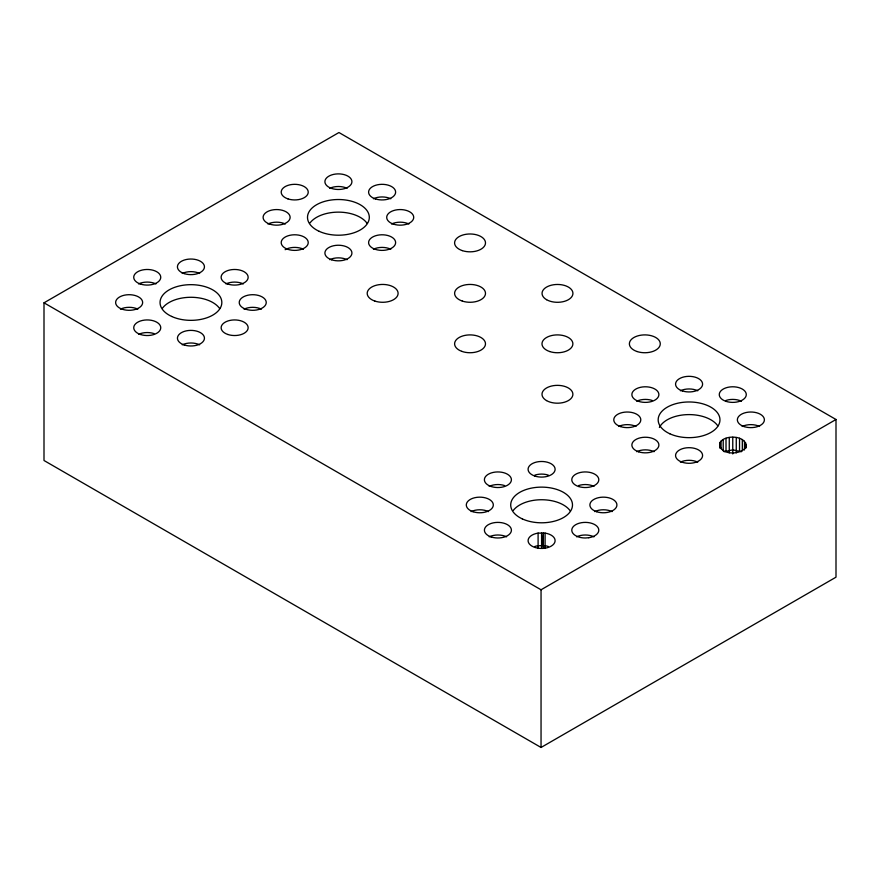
<?xml version="1.0" encoding="UTF-8"?>
<svg xmlns="http://www.w3.org/2000/svg" width="880" height="880" viewBox="0 0 880 880"><rect width="100%" height="100%" fill="white"/><g stroke="black" fill="none" stroke-linecap="round" stroke-linejoin="round"><path stroke-width="1.32" d="M719.708 443.025C718.872 454.586 737.55 455.356 744.48 448.943C751.168 436.062 724.691 433.136 719.708 443.025L719.708 448.074M44 302.819L338.954 132.528L836 419.496L836 577.181L541.046 747.472L44 460.504L44 302.819L541.046 589.787L836 419.496M724.141 451.726L732.765 449.856L741.389 451.726M538.098 533.104L545.094 533.104A13.519 7.81 0 0 1 552.673 545.116A13.519 7.81 0 0 1 530.519 545.116A13.519 7.81 0 0 1 538.098 533.104L538.098 548.449M543.345 545.578L541.596 532.84L541.596 548.185M746.284 445.049L746.284 447.568M745.822 443.025L745.822 448.074M744.48 441.144L744.48 449.977M742.324 439.527L742.324 450.879M739.53 438.284L739.53 450.901M736.263 437.503L736.263 452.859M732.765 437.239L732.765 453.959M729.267 437.503L729.267 452.859M726.011 438.284L726.011 450.901M723.206 439.527L723.206 450.879M721.061 441.144L721.061 448.712M545.094 533.104L545.094 548.449M543.345 532.972L543.345 548.317M541.046 589.787L541.046 747.472M659.384 427.493A30.899 17.842 0 0 1 687.632 414.612A30.899 17.842 0 0 1 717.838 425.92M618.585 426.459A13.519 7.81 0 0 1 635.965 426.459M636.68 401.225A13.519 7.81 0 0 1 652.135 400.444M726.011 400.444A13.519 7.81 0 0 1 741.455 401.225M636.68 451.682A13.519 7.81 0 0 1 654.071 451.682M680.383 390.775A13.519 7.81 0 0 1 697.763 390.775M742.181 426.459A13.519 7.81 0 0 1 759.561 426.459M680.383 462.132A13.519 7.81 0 0 1 697.763 462.132M513.282 510.433A30.899 17.842 0 0 1 542.179 499.741A30.899 17.842 0 0 1 570.361 511.06M576.598 536.822A13.519 7.81 0 0 1 593.978 536.822M471.108 511.599A13.519 7.81 0 0 1 488.488 511.599M489.203 486.365A13.519 7.81 0 0 1 504.658 485.584M578.534 485.584A13.519 7.81 0 0 1 593.978 486.365M489.203 536.822A13.519 7.81 0 0 1 506.594 536.822M594.704 511.599A13.519 7.81 0 0 1 612.084 511.599M534.831 475.134A13.519 7.81 0 0 1 548.35 475.134M534.831 546.491A13.519 7.81 0 0 1 538.098 545.71L545.094 545.71A13.519 7.81 0 0 1 548.35 546.491M162.613 307.978A30.899 17.842 0 0 1 191.51 297.286A30.899 17.842 0 0 1 219.692 308.605M120.439 309.144A13.519 7.81 0 0 1 137.83 309.144M138.545 283.91A13.519 7.81 0 0 1 155.925 283.91M225.94 283.91A13.519 7.81 0 0 1 243.32 283.91M138.545 334.367A13.519 7.81 0 0 1 153.989 333.586M244.035 309.144A13.519 7.81 0 0 1 261.415 309.144M182.237 273.46A13.519 7.81 0 0 1 199.617 273.46M182.237 344.817A13.519 7.81 0 0 1 199.617 344.817M310.09 222.838A30.899 17.842 0 0 1 338.987 212.135A30.899 17.842 0 0 1 367.169 223.465M373.406 249.227A13.519 7.81 0 0 1 390.797 249.227M267.916 224.004A13.519 7.81 0 0 1 285.296 224.004M329.714 188.32A13.519 7.81 0 0 1 347.094 188.32M329.714 259.677A13.519 7.81 0 0 1 347.094 259.677M391.512 224.004A13.519 7.81 0 0 1 408.892 224.004M285.153 249.689A13.519 7.81 0 0 1 303.402 249.227M373.406 198.77A13.519 7.81 0 0 1 390.797 198.77M588.786 537.724L585.288 537.999A13.519 7.81 0 0 1 573.045 526.889A13.519 7.81 0 0 1 595.65 525.173A13.519 7.81 0 0 1 588.786 537.724M549.659 351.527A15.444 8.921 0 0 0 572.88 343.849A15.444 8.921 0 0 0 549.769 336.072A15.444 8.921 0 0 0 549.659 351.527M546.513 400.576A15.444 8.921 0 0 0 572.363 396.583A15.444 8.921 0 0 0 553.432 385.66A15.444 8.921 0 0 0 546.513 400.576M461.78 351.351A15.444 8.921 0 0 0 485.474 344.179A15.444 8.921 0 0 0 462.869 335.918A15.444 8.921 0 0 0 461.78 351.351M462.319 301.081A15.444 8.921 0 0 0 485.496 293.359A15.444 8.921 0 0 0 462.319 285.637A15.444 8.921 0 0 0 462.319 301.081M546.557 299.684A15.444 8.921 0 0 0 572.407 295.691A15.444 8.921 0 0 0 553.487 284.768A15.444 8.921 0 0 0 546.557 299.684M637.054 351.527A15.444 8.921 0 0 0 660.275 343.849A15.444 8.921 0 0 0 637.153 336.072A15.444 8.921 0 0 0 637.054 351.527M638.616 401.346A13.519 7.81 0 0 0 658.889 394.592A13.519 7.81 0 0 0 638.616 387.827A13.519 7.81 0 0 0 638.616 401.346M669.801 433.763A30.899 17.842 0 0 0 719.62 422.477A30.899 17.842 0 0 0 677.787 403.205A30.899 17.842 0 0 0 669.801 433.763M620.521 426.58A13.519 7.81 0 0 0 640.794 419.815A13.519 7.81 0 0 0 620.521 413.061A13.519 7.81 0 0 0 620.521 426.58M638.616 451.803A13.519 7.81 0 0 0 658.889 445.049A13.519 7.81 0 0 0 638.616 438.284A13.519 7.81 0 0 0 638.616 451.803M726.011 401.346A13.519 7.81 0 0 0 746.284 394.592A13.519 7.81 0 0 0 726.011 387.827A13.519 7.81 0 0 0 726.011 401.346M682.308 390.896A13.519 7.81 0 0 0 702.592 384.142A13.519 7.81 0 0 0 682.308 377.377A13.519 7.81 0 0 0 682.308 390.896M744.106 426.58A13.519 7.81 0 0 0 764.39 419.815A13.519 7.81 0 0 0 744.106 413.061A13.519 7.81 0 0 0 744.106 426.58M682.308 462.253A13.519 7.81 0 0 0 702.592 455.499A13.519 7.81 0 0 0 682.308 448.734A13.519 7.81 0 0 0 682.308 462.253M522.324 518.903A30.899 17.842 0 0 0 572.143 507.628A30.899 17.842 0 0 0 530.31 488.356A30.899 17.842 0 0 0 522.324 518.903M491.139 486.497A13.519 7.81 0 0 0 511.412 479.732A13.519 7.81 0 0 0 491.139 472.978A13.519 7.81 0 0 0 491.139 486.497M473.044 511.72A13.519 7.81 0 0 0 493.317 504.966A13.519 7.81 0 0 0 473.044 498.201A13.519 7.81 0 0 0 473.044 511.72M578.534 486.497A13.519 7.81 0 0 0 598.807 479.732A13.519 7.81 0 0 0 578.534 472.978A13.519 7.81 0 0 0 578.534 486.497M491.139 536.943A13.519 7.81 0 0 0 511.412 530.189A13.519 7.81 0 0 0 491.139 523.435A13.519 7.81 0 0 0 491.139 536.943M596.629 511.72A13.519 7.81 0 0 0 616.913 504.966A13.519 7.81 0 0 0 596.629 498.201A13.519 7.81 0 0 0 596.629 511.72M534.831 476.047A13.519 7.81 0 0 0 555.115 469.282A13.519 7.81 0 0 0 534.831 462.528A13.519 7.81 0 0 0 534.831 476.047M140.47 284.042A13.519 7.81 0 0 0 160.754 277.277A13.519 7.81 0 0 0 140.47 270.523A13.519 7.81 0 0 0 140.47 284.042M227.865 284.042A13.519 7.81 0 0 0 248.149 277.277A13.519 7.81 0 0 0 227.865 270.523A13.519 7.81 0 0 0 227.865 284.042M122.375 309.265A13.519 7.81 0 0 0 142.648 302.511A13.519 7.81 0 0 0 122.375 295.746A13.519 7.81 0 0 0 122.375 309.265M171.655 316.448A30.899 17.842 0 0 0 221.485 305.173A30.899 17.842 0 0 0 179.652 285.901A30.899 17.842 0 0 0 171.655 316.448M140.47 334.488A13.519 7.81 0 0 0 160.754 327.734A13.519 7.81 0 0 0 140.47 320.98A13.519 7.81 0 0 0 140.47 334.488M245.971 309.265A13.519 7.81 0 0 0 266.244 302.511A13.519 7.81 0 0 0 245.971 295.746A13.519 7.81 0 0 0 245.971 309.265M184.173 273.592A13.519 7.81 0 0 0 204.446 266.827A13.519 7.81 0 0 0 184.173 260.073A13.519 7.81 0 0 0 184.173 273.592M184.173 344.938A13.519 7.81 0 0 0 204.446 338.184A13.519 7.81 0 0 0 184.173 331.43A13.519 7.81 0 0 0 184.173 344.938M319.132 231.308A30.899 17.842 0 0 0 368.962 220.022A30.899 17.842 0 0 0 327.129 200.75A30.899 17.842 0 0 0 319.132 231.308M269.852 224.125A13.519 7.81 0 0 0 290.125 217.36A13.519 7.81 0 0 0 269.852 210.606A13.519 7.81 0 0 0 269.852 224.125M375.342 249.348A13.519 7.81 0 0 0 395.626 242.594A13.519 7.81 0 0 0 375.342 235.829A13.519 7.81 0 0 0 375.342 249.348M287.947 249.348A13.519 7.81 0 0 0 308.231 242.594A13.519 7.81 0 0 0 287.947 235.829A13.519 7.81 0 0 0 287.947 249.348M375.342 198.891A13.519 7.81 0 0 0 395.626 192.137A13.519 7.81 0 0 0 375.342 185.372A13.519 7.81 0 0 0 375.342 198.891M393.448 224.125A13.519 7.81 0 0 0 413.721 217.36A13.519 7.81 0 0 0 393.448 210.606A13.519 7.81 0 0 0 393.448 224.125M331.65 259.798A13.519 7.81 0 0 0 351.923 253.044A13.519 7.81 0 0 0 331.65 246.279A13.519 7.81 0 0 0 331.65 259.798M331.65 188.441A13.519 7.81 0 0 0 351.923 181.687A13.519 7.81 0 0 0 331.65 174.922A13.519 7.81 0 0 0 331.65 188.441M287.947 198.891A13.519 7.81 0 0 0 308.231 192.137A13.519 7.81 0 0 0 287.947 185.372A13.519 7.81 0 0 0 287.947 198.891M227.865 334.488A13.519 7.81 0 0 0 248.149 327.734A13.519 7.81 0 0 0 227.865 320.98A13.519 7.81 0 0 0 227.865 334.488M374.869 301.07A15.444 8.921 0 0 0 398.101 293.403A15.444 8.921 0 0 0 374.979 285.615A15.444 8.921 0 0 0 374.869 301.07M462.264 250.613A15.444 8.921 0 0 0 485.496 242.946A15.444 8.921 0 0 0 462.374 235.158A15.444 8.921 0 0 0 462.264 250.613"/></g></svg>
